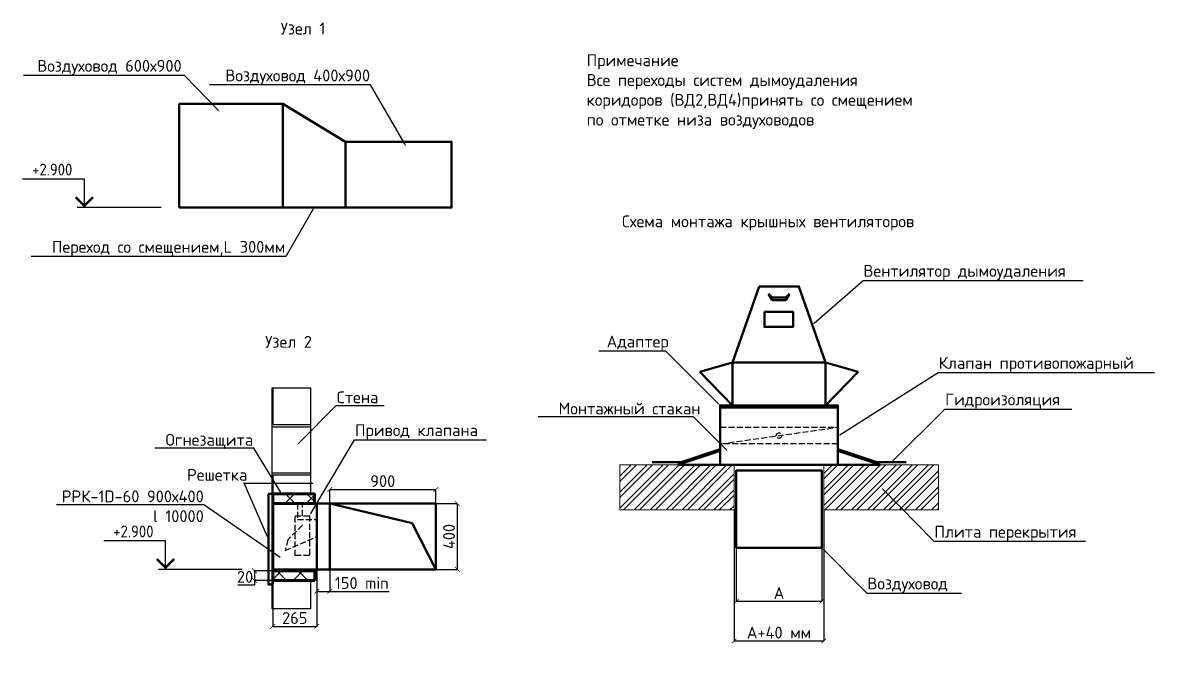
# Model space of a CAD drawing. Header units: millimetres. Extents: x -33838 to 476301, y -41806 to 120107.
# Drawn here: x 120143 to 143976, y -41806 to -28594 of the extents above; entities that cross this region are included whole.
import ezdxf
from ezdxf import colors
from ezdxf.entities.mleader import LeaderData, LeaderLine
from ezdxf.enums import TextEntityAlignment as Align
from ezdxf.math import Vec2, Vec3

# ---------------------------------------------------------------- set-up
doc = ezdxf.new("R2010")
doc.units = ezdxf.units.MM
doc.linetypes.add('ГОСТ 2.303 4', pattern=[7, 5, -2, 0])
doc.layers.add('-AR-EXISTING PLAN', color=7, linetype='Continuous')
doc.layers.add('0_ANNOT_Dimensions', color=7, linetype='Continuous')
for name, color, linetype, lineweight in [('0_АР', 8, 'Continuous', 20), ('ДУ', 5, 'Continuous', 50), ('Огнезащита', 30, 'Continuous', 60), ('ОЗК', 6, 'Continuous', 60), ('ПОДПОР', 1, 'Continuous', 50)]:
    doc.layers.add(name, color=color, linetype=linetype, lineweight=lineweight)
doc.styles.add('ISOCPEUR', font='isocpeur.ttf', dxfattribs={"height": 250})
doc.styles.add('PIK', font='isocpeur.ttf', dxfattribs={"width": 0.9, "height": 250})
doc.styles.add('TRAJECTORY_TEXT_STYLE', font='simplex.shx', dxfattribs={"width": 0.65})
doc.dimstyles.get("Standard").update_dxf_attribs({"dimtxt": 250, "dimasz": 100, "dimexe": 0.18, "dimexo": 0.0625, "dimgap": 50, "dimtad": 1, "dimtoh": 1, "dimdec": 4, "dimzin": 0, "dimdsep": 46, "dimtxsty": 'PIK', "dimblk": 'ARCHTICK', "dimcen": 0.09, "dimadec": 0, "dimazin": 0, "dimtfac": 1, "dimtdec": 4, "dimtofl": 0, "dimtmove": 0, "dimatfit": 3, "dimfxl": 1, "dimtolj": 1, "dimtzin": 0, "dimarcsym": 0})

# ---------------------------------------------------------------- blocks, each defined once
blk = doc.blocks.new('*U3181')
at = {"color": 0, "linetype": 'ByBlock', "lineweight": -2}
for p, q in [((0, 6), (13, 6)), ((-16.14, 0), (0, 0))]:
    blk.add_line(p, q, dxfattribs=at)
at = {"color": 0, "linetype": 'ByBlock', "lineweight": -2, "ltscale": 100}
blk.add_line((-1.5, 0), (1.5, 0), dxfattribs=at)
blk.add_lwpolyline([(0, 0), (0, 6)], dxfattribs=at)
at = {"color": 0, "linetype": 'ByBlock', "lineweight": -2, "ltscale": 100, "const_width": 0.5}
blk.add_lwpolyline([(1.82, 2.18), (0, 0.35), (-1.82, 2.18)], dxfattribs=at)
at = {"linetype": 'ByBlock', "lineweight": -2, "ltscale": 100, "style": 'TRAJECTORY_TEXT_STYLE', "width": 0.65}
blk.add_attdef('Отм.', text='', height=3.5, dxfattribs=at).set_placement((6.5, 6), align=Align.BOTTOM_CENTER)
at = {"color": 0, "linetype": 'ByBlock', "lineweight": -2, "ltscale": 100, "style": 'TRAJECTORY_TEXT_STYLE', "width": 0.65}
blk.add_attdef('Прим.', text='', height=3.5, dxfattribs=at).set_placement((9.57, 4.8), align=Align.TOP_CENTER)
blk = doc.blocks.new('_ArchTick')
at = {"color": 0, "linetype": 'ByBlock', "const_width": 0.15}
blk.add_lwpolyline([(-0.5, -0.5), (0.5, 0.5)], dxfattribs=at)
blk = doc.blocks.new('*D3201')
at = {"layer": '0_ANNOT_Dimensions', "color": 0, "lineweight": -2, "transparency": 16777216}
for p, q in [((126338, -40103), (126338, -40564)), ((126611, -40103), (126611, -40564)), ((126338, -40564), (126611, -40564)), ((126611, -40564), (127861, -40564))]:
    blk.add_line(p, q, dxfattribs=at)
at = {"layer": 'Defpoints', "color": 0, "transparency": 16777216}
for p in [(126338, -40103), (126611, -40103), (126611, -40564)]:
    blk.add_point(p, dxfattribs=at)
at = {"layer": '0_ANNOT_Dimensions', "color": 0, "lineweight": -2, "transparency": 16777216, "xscale": 100, "yscale": 100, "zscale": 100, "rotation": 180}
blk.add_blockref('_ArchTick', (126338, -40564), dxfattribs=at)
at = {"layer": '0_ANNOT_Dimensions', "color": 0, "lineweight": -2, "transparency": 16777216, "xscale": 100, "yscale": 100, "zscale": 100}
blk.add_blockref('_ArchTick', (126611, -40564), dxfattribs=at)
at = {"layer": '0_ANNOT_Dimensions', "color": 0, "transparency": 16777216, "insert": (127286, -40389), "char_height": 250, "attachment_point": 5, "style": 'ISOCPEUR'}
blk.add_mtext('\\A1;150 min', dxfattribs=at)
blk = doc.blocks.new('*D3204')
at = {"layer": '0_ANNOT_Dimensions', "color": 0, "lineweight": -2, "transparency": 16777216}
for p, q in [((125410, -40103), (125410, -41301)), ((126338, -40103), (126338, -41301)), ((125410, -41301), (126338, -41301))]:
    blk.add_line(p, q, dxfattribs=at)
at = {"layer": 'Defpoints', "color": 0, "transparency": 16777216}
for p in [(125410, -40103), (126338, -40103), (126338, -41301)]:
    blk.add_point(p, dxfattribs=at)
at = {"layer": '0_ANNOT_Dimensions', "color": 0, "lineweight": -2, "transparency": 16777216, "xscale": 100, "yscale": 100, "zscale": 100, "rotation": 180}
blk.add_blockref('_ArchTick', (125410, -41301), dxfattribs=at)
at = {"layer": '0_ANNOT_Dimensions', "color": 0, "lineweight": -2, "transparency": 16777216, "xscale": 100, "yscale": 100, "zscale": 100}
blk.add_blockref('_ArchTick', (126338, -41301), dxfattribs=at)
at = {"layer": '0_ANNOT_Dimensions', "color": 0, "transparency": 16777216, "insert": (125874, -41126), "char_height": 250, "attachment_point": 5, "style": 'ISOCPEUR'}
blk.add_mtext('\\A1;265', dxfattribs=at)
blk = doc.blocks.new('*D3205')
at = {"layer": '0_ANNOT_Dimensions', "color": 0, "lineweight": -2, "transparency": 16777216}
for p, q in [((126611, -38717), (126611, -38419)), ((126611, -38419), (128844, -38419)), ((128844, -38717), (128844, -38419))]:
    blk.add_line(p, q, dxfattribs=at)
at = {"layer": 'Defpoints', "color": 0, "transparency": 16777216}
for p in [(128844, -38419), (126611, -38717), (128844, -38717)]:
    blk.add_point(p, dxfattribs=at)
at = {"layer": '0_ANNOT_Dimensions', "color": 0, "lineweight": -2, "transparency": 16777216, "xscale": 100, "yscale": 100, "zscale": 100, "rotation": 180}
blk.add_blockref('_ArchTick', (126611, -38419), dxfattribs=at)
at = {"layer": '0_ANNOT_Dimensions', "color": 0, "lineweight": -2, "transparency": 16777216, "xscale": 100, "yscale": 100, "zscale": 100}
blk.add_blockref('_ArchTick', (128844, -38419), dxfattribs=at)
at = {"layer": '0_ANNOT_Dimensions', "color": 0, "transparency": 16777216, "insert": (127727, -38244), "char_height": 250, "attachment_point": 5, "style": 'ISOCPEUR'}
blk.add_mtext('\\A1;900', dxfattribs=at)
blk = doc.blocks.new('*D3206')
at = {"layer": '0_ANNOT_Dimensions', "color": 0, "lineweight": -2, "transparency": 16777216}
for p, q in [((128844, -38717), (129297, -38717)), ((129297, -38717), (129297, -40103)), ((128844, -40103), (129297, -40103))]:
    blk.add_line(p, q, dxfattribs=at)
at = {"layer": 'Defpoints', "color": 0, "transparency": 16777216}
for p in [(128844, -38717), (128844, -40103), (129297, -40103)]:
    blk.add_point(p, dxfattribs=at)
at = {"layer": '0_ANNOT_Dimensions', "color": 0, "lineweight": -2, "transparency": 16777216, "xscale": 100, "yscale": 100, "zscale": 100}
for p, rotation in [((129297, -38717), 90), ((129297, -40103), 270)]:
    blk.add_blockref('_ArchTick', p, dxfattribs=dict(at, rotation=rotation))
at = {"layer": '0_ANNOT_Dimensions', "color": 0, "transparency": 16777216, "insert": (129122, -39410), "char_height": 250, "attachment_point": 5, "rotation": 90, "style": 'ISOCPEUR'}
blk.add_mtext('\\A1;400', dxfattribs=at)
blk = doc.blocks.new('*D3207')
at = {"layer": '0_ANNOT_Dimensions', "color": 0, "lineweight": -2, "transparency": 16777216}
for p, q in [((125410, -40131), (125027, -40131)), ((125027, -40131), (125027, -40335)), ((125027, -40435), (124677, -40435)), ((125410, -40335), (125027, -40335)), ((125027, -40335), (125027, -40435))]:
    blk.add_line(p, q, dxfattribs=at)
at = {"layer": 'Defpoints', "color": 0, "transparency": 16777216}
for p in [(125410, -40131), (125027, -40335), (125410, -40335)]:
    blk.add_point(p, dxfattribs=at)
at = {"layer": '0_ANNOT_Dimensions', "color": 0, "lineweight": -2, "transparency": 16777216, "xscale": 100, "yscale": 100, "zscale": 100}
for p, rotation in [((125027, -40131), 90), ((125027, -40335), 270)]:
    blk.add_blockref('_ArchTick', p, dxfattribs=dict(at, rotation=rotation))
at = {"layer": '0_ANNOT_Dimensions', "color": 0, "transparency": 16777216, "insert": (124827, -40260), "char_height": 250, "attachment_point": 5, "style": 'ISOCPEUR'}
blk.add_mtext('\\A1;20 ', dxfattribs=at)
blk = doc.blocks.new('*D3339')
at = {"layer": '0_ANNOT_Dimensions', "color": 0, "lineweight": -2, "transparency": 16777216}
for p, q in [((135127, -38849), (135127, -41609)), ((137015, -38849), (137015, -41609)), ((135127, -41608), (137015, -41608))]:
    blk.add_line(p, q, dxfattribs=at)
at = {"layer": 'Defpoints', "color": 0, "transparency": 16777216}
for p in [(135127, -38849), (137015, -38849), (137015, -41608)]:
    blk.add_point(p, dxfattribs=at)
at = {"layer": '0_ANNOT_Dimensions', "color": 0, "lineweight": -2, "transparency": 16777216, "xscale": 100, "yscale": 100, "zscale": 100, "rotation": 180}
blk.add_blockref('_ArchTick', (135127, -41608), dxfattribs=at)
at = {"layer": '0_ANNOT_Dimensions', "color": 0, "lineweight": -2, "transparency": 16777216, "xscale": 100, "yscale": 100, "zscale": 100}
blk.add_blockref('_ArchTick', (137015, -41608), dxfattribs=at)
at = {"layer": '0_ANNOT_Dimensions', "color": 0, "transparency": 16777216, "insert": (136071, -41433), "char_height": 250, "attachment_point": 5, "style": 'ISOCPEUR'}
blk.add_mtext('\\A1;А+40 мм', dxfattribs=at)
blk = doc.blocks.new('*D3340')
at = {"layer": '0_ANNOT_Dimensions', "color": 0, "lineweight": -2, "transparency": 16777216}
for p, q in [((135172, -39649), (135172, -40774)), ((136972, -39649), (136972, -40774)), ((135172, -40774), (136972, -40774))]:
    blk.add_line(p, q, dxfattribs=at)
at = {"layer": 'Defpoints', "color": 0, "transparency": 16777216}
for p in [(135172, -39649), (136972, -39649), (136972, -40774)]:
    blk.add_point(p, dxfattribs=at)
at = {"layer": '0_ANNOT_Dimensions', "color": 0, "lineweight": -2, "transparency": 16777216, "xscale": 100, "yscale": 100, "zscale": 100, "rotation": 180}
blk.add_blockref('_ArchTick', (135172, -40774), dxfattribs=at)
at = {"layer": '0_ANNOT_Dimensions', "color": 0, "lineweight": -2, "transparency": 16777216, "xscale": 100, "yscale": 100, "zscale": 100}
blk.add_blockref('_ArchTick', (136972, -40774), dxfattribs=at)
at = {"layer": '0_ANNOT_Dimensions', "color": 0, "transparency": 16777216, "insert": (136072, -40599), "char_height": 250, "attachment_point": 5, "style": 'ISOCPEUR'}
blk.add_mtext('\\A1;А', dxfattribs=at)

msp = doc.modelspace()

# ---------------------------------------------------------------- hatches: boundary and pattern name
at = {"layer": '-AR-EXISTING PLAN', "transparency": 33554687}
h = msp.add_hatch(dxfattribs=at)
h.set_pattern_fill('AR-B816C', color=256, scale=5)
h.set_pattern_definition([(0, (158944.4, -185435.1), (1016, 1016), [1984.375, -47.625]), (0, (157928.4, -185387.5), (1016, 1016), [1984.375, -47.625]), (90, (158944.4, -185435.1), (-1016, 1016), [-1063.625, 968.375]), (90, (158896.8, -185435.1), (-1016, 1016), [-1063.625, 968.375])])
h.paths.add_polyline_path([(126202.7425, -36279.38108), (125396.04046, -36279.38108), (125396.04046, -38513.04269), (126202.7425, -38513.04269)])
h.paths.add_polyline_path([(126202.7425, -40928.91315), (126202.7425, -40334.75351), (126702.4749, -40334.75351), (125396.04046, -40334.75351), (125396.04046, -40928.91315)])
at = {"layer": '-AR-EXISTING PLAN', "true_color": 0xf26722, "transparency": 33554687}
h = msp.add_hatch(dxfattribs=at)
h.set_pattern_fill('ANSI37', color=30, scale=100)
h.set_pattern_definition([(45, (157652.23, -185435.12), (-224.5064, 224.5064), []), (135, (157652.23, -185435.12), (-224.5064, -224.5064), [])])
h.paths.add_polyline_path([(126286.4546, -38716.67311), (126286.4546, -38513.04269), (125410.2774, -38513.04269), (125410.2774, -38716.67311)])
h.paths.add_polyline_path([(126295.05754, -40334.75351), (126295.05754, -40131.12308), (125410.2774, -40131.12308), (125410.2774, -40334.75351)])
at = {"layer": '0_АР'}
h = msp.add_hatch(dxfattribs=at)
h.set_pattern_fill('ANSI32', color=8, scale=25)
h.set_pattern_definition([(45, (-1481.24, 755.69), (-168.3798, 168.3798), []), (45, (-1368.98, 755.69), (-168.3798, 168.3798), [])])
h.paths.add_polyline_path([(135127.41666, -38848.78288), (135127.41666, -37901.73203), (132716.95977, -37901.73203), (132716.95977, -38848.78288)])
h = msp.add_hatch(dxfattribs=at)
h.set_pattern_fill('ANSI32', color=8, scale=25)
h.set_pattern_definition([(45, (-1954, 755.69), (-168.3798, 168.3798), []), (45, (-1841.75, 755.69), (-168.3798, 168.3798), [])])
h.paths.add_polyline_path([(139427.83154, -38848.78288), (139427.83154, -37901.73203), (137014.50984, -37901.73203), (137014.50984, -38848.78288)])

# ---------------------------------------------------------------- linework, layer by layer
for points in [[(125396.04046, -36279.38108), (126202.7425, -36279.38108), (126202.7425, -38513.04269), (125396.04046, -38513.04269)], [(125396.04046, -40334.75351), (126202.7425, -40334.75351), (126202.7425, -40928.91315), (125396.04046, -40928.91315)]]:
    msp.add_lwpolyline(points, close=True)
for points in [[(132716.95977, -37901.73203), (135127.41666, -37901.73203), (135127.41666, -38848.78288), (132716.95977, -38848.78288)], [(139427.83154, -37901.73203), (137014.50984, -37901.73203), (137014.50984, -38848.78288), (139427.83154, -38848.78288)]]:
    msp.add_lwpolyline(points, close=True, dxfattribs=at)
at = {"layer": 'ДУ'}
for p, q in [((135852.43807, -34302.61268), (135926.38247, -34376.55707)), ((135926.38247, -34434.8922), (135852.43807, -34302.61268)), ((136218.40884, -34376.55707), (136292.35324, -34302.61268)), ((136292.35324, -34302.61268), (136218.40884, -34434.8922)), ((135926.38247, -34376.55707), (136218.40884, -34376.55707)), ((136218.40884, -34434.8922), (135926.38247, -34434.8922)), ((135092.39566, -35750.4063), (134404.47846, -35944.54096)), ((134404.47846, -35944.54096), (135092.39566, -36650.4063)), ((137052.39566, -35750.4063), (137740.31285, -35944.54096)), ((137740.31285, -35944.54096), (137052.39566, -36650.4063)), ((134832.39566, -37604.28533), (133944.67771, -37901.73203)), ((137312.39566, -37604.28533), (138200.1136, -37901.73203)), ((133944.67771, -37901.73203), (134832.39566, -37901.73203)), ((138200.1136, -37901.73203), (137312.39566, -37901.73203)), ((128345.64229, -39130.46031), (126610.5704, -38716.67311)), ((128844.27915, -40103.2555), (128345.64229, -39130.46031))]:
    msp.add_line(p, q, dxfattribs=at)
at = {"layer": 'ДУ', "linetype": 'ГОСТ 2.303 4', "lineweight": 25, "ltscale": 25}
for p, q in [((134832.39566, -37462.29224), (137312.39566, -37107.98962)), ((126034.30407, -38971.63321), (126034.30407, -38716.67311)), ((126034.30407, -39171.54651), (125726.85789, -39478.99269)), ((125672.19732, -39706.61709), (126337.52995, -39409.96431)), ((125726.85789, -39478.99269), (125672.19732, -39706.61709))]:
    msp.add_line(p, q, dxfattribs=at)
at = {"layer": 'ДУ'}
for points in [[(123440.03199, -32485.94513), (125620.2035, -32485.94513), (125620.2035, -30305.31617), (123440.03199, -30305.31617)], [(125620.2035, -30305.31617), (126944.23469, -31099.36274), (126944.23469, -32485.94513), (125620.2035, -32485.94513)], [(126944.23469, -31099.36274), (129177.94344, -31099.36274), (129177.94344, -32485.94513), (126944.23469, -32485.94513)], [(135653.48873, -34147.03414), (136491.30258, -34147.03414), (137052.39566, -35750.4063), (135092.39566, -35750.4063)], [(135765.86971, -34682.45969), (136368.34788, -34682.45969), (136368.34788, -34999.00606), (135765.86971, -34999.00606)], [(137052.39566, -36650.4063), (137052.39566, -35750.4063), (135092.39566, -35750.4063), (135092.39566, -36650.4063)], [(134832.39566, -36691.73203), (137312.39566, -36691.73203), (137312.39566, -36650.4063), (134832.39566, -36650.4063)], [(134832.39566, -37901.73203), (134832.39566, -36691.73203), (137312.39566, -36691.73203), (137312.39566, -37901.73203)], [(135172.39566, -39648.78288), (135172.39566, -38020.37162), (136972.39566, -38020.37162), (136972.39566, -39648.78288)], [(125317.56426, -38513.04269), (125410.2774, -38513.04269), (125410.2774, -40416.65011), (125317.56426, -40416.65011)], [(125410.2774, -38716.67311), (126337.52995, -38716.67311), (126337.52995, -40103.2555), (125410.2774, -40103.2555)], [(126337.52995, -38716.67311), (126610.5704, -38716.67311), (126610.5704, -40103.2555), (126337.52995, -40103.2555)], [(126610.5704, -38716.67311), (128844.27915, -38716.67311), (128844.27915, -40103.2555), (126610.5704, -40103.2555)]]:
    msp.add_lwpolyline(points, close=True, dxfattribs=at)
at = {"layer": 'ДУ', "linetype": 'ГОСТ 2.303 4', "lineweight": 25, "ltscale": 25}
for points in [[(134832.39566, -37107.98962), (137312.39566, -37107.98962), (137312.39566, -37462.29224), (134832.39566, -37462.29224)], [(126337.52995, -38716.67311), (125934.40498, -38716.67311), (125934.40498, -39054.03314), (126337.52995, -39054.03314)], [(125884.15634, -38971.63321), (126184.4518, -38971.63321), (126184.4518, -39812.45738), (125884.15634, -39812.45738)]]:
    msp.add_lwpolyline(points, close=True, dxfattribs=at)
msp.add_circle((136070.77283, -37285.37278), 56.67777, dxfattribs=at)
at = {"layer": 'Огнезащита'}
for points in [[(126286.4546, -38716.67311), (125410.2774, -38716.67311), (125410.2774, -38513.04269), (126286.4546, -38513.04269)], [(126295.05754, -40334.75351), (125410.2774, -40334.75351), (125410.2774, -40131.12308), (126295.05754, -40131.12308)]]:
    msp.add_lwpolyline(points, close=True, dxfattribs=at)
at = {"layer": 'ОЗК'}
msp.add_line((125410.2774, -38648.23596), (125410.2774, -40194.64754), dxfattribs=at)
at = {"layer": 'ПОДПОР'}
for p, q in [((134012.01976, -37847.80002), (134832.39566, -37570.72479)), ((138132.77155, -37847.80002), (137312.39566, -37570.72479)), ((133397.84109, -37847.80002), (134012.01976, -37847.80002)), ((138746.95022, -37847.80002), (138132.77155, -37847.80002))]:
    msp.add_line(p, q, dxfattribs=at)

# ---------------------------------------------------------------- block references
ref = msp.add_blockref('*U3181', (121443.40426, -32485.94513), dxfattribs=dict(xscale=-100, yscale=100, zscale=100))
ref.add_attrib('Отм.', '+2.900', dxfattribs={"linetype": 'ByBlock', "lineweight": -2, "ltscale": 100, "height": 250, "style": 'PIK', "width": 0.9}).set_placement((120766.81335, -31885.94513), align=Align.BOTTOM_CENTER)
ref = msp.add_blockref('*U3181', (123152.71104, -40103.2555), dxfattribs=dict(xscale=-100, yscale=100, zscale=100))
ref.add_attrib('Отм.', '+2.900', dxfattribs={"linetype": 'ByBlock', "lineweight": -2, "ltscale": 100, "height": 250, "style": 'PIK', "width": 0.9}).set_placement((122476.12013, -39503.2555), align=Align.BOTTOM_CENTER)

# ---------------------------------------------------------------- texts
at = {"char_height": 250, "attachment_point": 1, "style": 'ISOCPEUR'}
for s, width, insert in [('Узел 1', 1510.4415348, (125578.18574, -28594.45974)), ('Схема монтажа крышных вентиляторов ', 9698.299503, (132764.89318, -32651.75321)), ('Узел 2', 1510.4415348, (125251.53783, -35188.437))]:
    msp.add_mtext_dynamic_manual_height_columns(s, width=width, gutter_width=1250, heights=[0], dxfattribs=dict(at, insert=insert))
at = {"insert": (132021.5259, -29260.65005), "char_height": 250, "width": 6979.2134195, "attachment_point": 1, "style": 'ISOCPEUR'}
msp.add_mtext('Примечание\\PВсе переходы систем дымоудаления коридоров (ВД2,ВД4)принять со смещением по отметке низа воздуховодов', dxfattribs=at)

# ---------------------------------------------------------------- dimensions: what is measured, and where the dimension line sits
at = {"layer": '0_ANNOT_Dimensions'}
for base, p1, p2, text, picture, middle in [((128844.27915, -38419.49001), (126610.5704, -38716.67311), (128844.27915, -38716.67311), '900', '*D3205', (127727.42478, -38244.49001)), ((137014.50984, -41608.48712), (135127.41666, -38848.78288), (137014.50984, -38848.78288), 'А+40 мм', '*D3339', (136070.96325, -41433.48712)), ((136972.39566, -40773.97868), (135172.39566, -39648.78288), (136972.39566, -39648.78288), 'А', '*D3340', (136072.39566, -40598.97868)), ((126610.5704, -40564.22607), (126337.52995, -40103.2555), (126610.5704, -40103.2555), '150 min', '*D3201', (127285.5704, -40389.13137))]:
    dim = msp.add_linear_dim(base=base, p1=p1, p2=p2, text=text, dimstyle='Standard', override={"dimtxsty": 'ISOCPEUR'}, dxfattribs=at)
    dim.commit()
    dim.dimension.update_dxf_attribs({"geometry": picture, "text_midpoint": middle})
for base, p1, p2, text, picture, middle in [((129296.70505, -40103.2555), (128844.27915, -38716.67311), (128844.27915, -40103.2555), '400', '*D3206', (129121.70505, -39409.96431)), ((125027.40582, -40334.75351), (125410.2774, -40131.12308), (125410.2774, -40334.75351), '20 ', '*D3207', (124827.40582, -40259.75351))]:
    dim = msp.add_linear_dim(base=base, p1=p1, p2=p2, angle=90, text=text, dimstyle='Standard', override={"dimtxsty": 'ISOCPEUR'}, dxfattribs=at)
    dim.commit()
    dim.dimension.update_dxf_attribs({"geometry": picture, "text_midpoint": middle})
dim = msp.add_linear_dim(base=(126337.52995, -41300.90968), p1=(125410.2774, -40103.2555), p2=(126337.52995, -40103.2555), text='265', dimstyle='Standard', override={"dimtxsty": 'ISOCPEUR'}, dxfattribs=at)
dim.commit()
dim.dimension.update_dxf_attribs({"geometry": '*D3204', "text_midpoint": (125873.90367, -41300.90968), "dimtype": 160})

# ---------------------------------------------------------------- leaders
ml = msp.add_multileader_mtext('Standard')
ml.set_content('Воздуховод 600х900', color=256, style='ISOCPEUR')
ml.set_leader_properties()
ml.build(insert=Vec2(0, 0))
ml.multileader.update_dxf_attribs({"text_left_attachment_type": 6, "text_right_attachment_type": 6, "arrow_head_size": 50})
ctx = ml.context
ctx.base_point, ctx.char_height, ctx.arrow_head_size, ctx.plane_origin = Vec3(120450.45565, -29703.01028), 250, 50, Vec3(124390.32883, -31151.31975)
ctx.left_attachment, ctx.right_attachment = 6, 6
notes = []
notes.append((ctx, [(0, (1, 1, 0), (123549.95565, -29703.01028), (-1, 0), 8, [(0, [(124297.70832, -30471.67892)], 0, [])])]))
ctx.mtext.insert, ctx.mtext.flow_direction = Vec3(120452.45565, -29378.01028), 5
ml = msp.add_multileader_mtext('Standard')
ml.set_content('Воздуховод 400х900', color=256, style='ISOCPEUR')
ml.set_leader_properties()
ml.build(insert=Vec2(0, 0))
ml.multileader.update_dxf_attribs({"text_left_attachment_type": 6, "text_right_attachment_type": 6, "arrow_head_size": 50})
ctx = ml.context
ctx.base_point, ctx.char_height, ctx.arrow_head_size, ctx.plane_origin = Vec3(124346.23667, -29905.84703), 250, 50, Vec3(128293.0919, -31686.26305)
ctx.left_attachment, ctx.right_attachment, ctx.text_align_type = 6, 6, 2
notes.append((ctx, [(1, (1, 1, 0), (127470.73667, -29905.84703), (-1, 0), 8, [(0, [(128224.12887, -31203.23909)], 0, [])])]))
ctx.mtext.insert, ctx.mtext.alignment, ctx.mtext.flow_direction = Vec3(127460.73667, -29580.84703), 3, 5
ml = msp.add_multileader_mtext('Standard')
ml.set_content('Переход со смещением,L 300мм', color=256, style='ISOCPEUR')
ml.set_leader_properties()
ml.build(insert=Vec2(0, 0))
ml.multileader.update_dxf_attribs({"text_left_attachment_type": 6, "text_right_attachment_type": 6, "arrow_head_size": 50})
ctx = ml.context
ctx.base_point, ctx.char_height, ctx.arrow_head_size, ctx.plane_origin = Vec3(120835.23799, -33513.83115), 250, 50, Vec3(126282.2191, -32485.94513)
ctx.left_attachment, ctx.right_attachment, ctx.text_align_type = 6, 6, 2
notes.append((ctx, [(1, (1, 1, 0), (125684.73799, -33513.83115), (-1, 0), 8, [(0, [(126282.2191, -32485.94513)], 0, [])])]))
ctx.mtext.insert, ctx.mtext.alignment, ctx.mtext.flow_direction = Vec3(125674.73799, -33188.83115), 3, 5
ml = msp.add_multileader_mtext('Standard')
ml.set_content('Вентилятор дымоудаления', color=256, style='ISOCPEUR')
ml.set_leader_properties()
ml.build(insert=Vec2(0, 0))
ml.multileader.update_dxf_attribs({"text_left_attachment_type": 6, "text_right_attachment_type": 6, "arrow_head_size": 50})
ctx = ml.context
ctx.base_point, ctx.char_height, ctx.arrow_head_size, ctx.plane_origin = Vec3(137848.69055, -34018.35302), 250, 50, Vec3(136771.84912, -34948.72022)
ctx.left_attachment, ctx.right_attachment = 6, 6
notes.append((ctx, [(0, (1, 1, 0), (137840.69055, -34018.35302), (1, 0), 8, [(0, [(136771.84912, -34948.72022)], 0, [])])]))
ctx.mtext.insert, ctx.mtext.flow_direction = Vec3(137850.69055, -33693.35302), 5
ml = msp.add_multileader_mtext('Standard')
ml.set_content('Адаптер', color=256, style='ISOCPEUR')
ml.set_leader_properties()
ml.build(insert=Vec2(0, 0))
ml.multileader.update_dxf_attribs({"text_left_attachment_type": 6, "text_right_attachment_type": 6, "arrow_head_size": 50})
ctx = ml.context
ctx.base_point, ctx.char_height, ctx.arrow_head_size, ctx.plane_origin = Vec3(132379.27461, -35505.64526), 250, 50, Vec3(134832.39566, -36650.4063)
ctx.left_attachment, ctx.right_attachment = 6, 6
notes.append((ctx, [(0, (1, 1, 0), (133691.27461, -35505.64526), (-1, 0), 8, [(0, [(134832.39566, -36650.4063)], 0, [])])]))
ctx.mtext.insert, ctx.mtext.flow_direction = Vec3(132441.89961, -35180.64526), 5
ml = msp.add_multileader_mtext('Standard')
ml.set_content('Клапан противопожарный', color=256, style='ISOCPEUR')
ml.set_leader_properties()
ml.build(insert=Vec2(0, 0))
ml.multileader.update_dxf_attribs({"text_left_attachment_type": 6, "text_right_attachment_type": 6, "arrow_head_size": 50})
ctx = ml.context
ctx.base_point, ctx.char_height, ctx.arrow_head_size, ctx.plane_origin = Vec3(139434.24871, -35956.58114), 250, 50, Vec3(137312.39566, -37296.73203)
ctx.left_attachment, ctx.right_attachment = 6, 6
notes.append((ctx, [(0, (1, 1, 0), (139426.24871, -35956.58114), (1, 0), 8, [(0, [(137312.39566, -37296.73203)], 0, [])])]))
ctx.mtext.insert, ctx.mtext.flow_direction = Vec3(139436.24871, -35631.58114), 5
ml = msp.add_multileader_mtext('Standard')
ml.set_content('Стена', color=256, style='ISOCPEUR')
ml.set_leader_properties()
ml.build(insert=Vec2(0, 0))
ml.multileader.update_dxf_attribs({"text_left_attachment_type": 6, "text_right_attachment_type": 6, "arrow_head_size": 50})
ctx = ml.context
ctx.base_point, ctx.char_height, ctx.arrow_head_size, ctx.plane_origin = Vec3(126757.24119, -36655.43128), 250, 50, Vec3(125923.48244, -37481.19003)
ctx.left_attachment, ctx.right_attachment = 6, 6
notes.append((ctx, [(0, (1, 1, 0), (126749.24119, -36655.43128), (1, 0), 8, [(0, [(125923.48244, -37481.19003)], 0, [])])]))
ctx.mtext.insert, ctx.mtext.flow_direction = Vec3(126759.24119, -36355.43128), 5
ml = msp.add_multileader_mtext('Standard')
ml.set_content('Гидроизоляция', color=256, style='ISOCPEUR')
ml.set_leader_properties()
ml.build(insert=Vec2(0, 0))
ml.multileader.update_dxf_attribs({"text_left_attachment_type": 6, "text_right_attachment_type": 6, "arrow_head_size": 50})
ctx = ml.context
ctx.base_point, ctx.char_height, ctx.arrow_head_size, ctx.plane_origin = Vec3(139569.46756, -36726.19335), 250, 50, Vec3(138439.86089, -37847.80002)
ctx.left_attachment, ctx.right_attachment = 6, 6
notes.append((ctx, [(0, (1, 1, 0), (139561.46756, -36726.19335), (1, 0), 8, [(0, [(138439.86089, -37847.80002)], 0, [])])]))
ctx.mtext.insert, ctx.mtext.flow_direction = Vec3(139571.46756, -36401.19335), 5
ml = msp.add_multileader_mtext('Standard')
ml.set_content('Монтажный стакан', color=256, style='ISOCPEUR')
ml.set_leader_properties()
ml.build(insert=Vec2(0, 0))
ml.multileader.update_dxf_attribs({"text_left_attachment_type": 6, "text_right_attachment_type": 6, "arrow_head_size": 50})
ctx = ml.context
ctx.base_point, ctx.char_height, ctx.arrow_head_size, ctx.plane_origin = Vec3(131258.02358, -36890.96807), 250, 50, Vec3(134999.3151, -37623.89959)
ctx.left_attachment, ctx.right_attachment = 6, 6
notes.append((ctx, [(0, (1, 1, 0), (134270.02358, -36890.96807), (-1, 0), 8, [(0, [(134999.3151, -37623.89959)], 0, [])])]))
ctx.mtext.insert, ctx.mtext.flow_direction = Vec3(131429.11449, -36590.96807), 5
ml = msp.add_multileader_mtext('Standard')
ml.set_content('Привод клапана', color=256, style='ISOCPEUR')
ml.set_leader_properties()
ml.build(insert=Vec2(0, 0))
ml.multileader.update_dxf_attribs({"text_left_attachment_type": 6, "text_right_attachment_type": 6, "arrow_head_size": 50})
ctx = ml.context
ctx.base_point, ctx.char_height, ctx.arrow_head_size, ctx.plane_origin = Vec3(127140.82905, -37372.35221), 250, 50, Vec3(126184.4518, -38971.63321)
ctx.left_attachment, ctx.right_attachment = 6, 6
notes.append((ctx, [(0, (1, 1, 0), (127132.82905, -37372.35221), (1, 0), 8, [(0, [(126184.4518, -38971.63321)], 0, [])])]))
ctx.mtext.insert, ctx.mtext.flow_direction = Vec3(127142.82905, -37047.35221), 5
ml = msp.add_multileader_mtext('Standard')
ml.set_content('Огнезащита', color=256, style='ISOCPEUR')
ml.set_leader_properties()
ml.build(insert=Vec2(0, 0))
ml.multileader.update_dxf_attribs({"text_left_attachment_type": 6, "text_right_attachment_type": 6, "arrow_head_size": 50})
ctx = ml.context
ctx.base_point, ctx.char_height, ctx.arrow_head_size, ctx.plane_origin = Vec3(123110.17639, -37549.11503), 250, 50, Vec3(128759.30727, -40334.75351)
ctx.left_attachment, ctx.right_attachment, ctx.text_align_type = 6, 6, 2
notes.append((ctx, [(1, (1, 1, 0), (125009.67639, -37549.11503), (-1, 0), 8, [(0, [(125597.75841, -38513.04269)], 0, [])])]))
ctx.mtext.insert, ctx.mtext.alignment, ctx.mtext.flow_direction = Vec3(124999.67639, -37249.11503), 3, 5
ml = msp.add_multileader_mtext('Standard')
ml.set_content('Решетка', color=256, style='ISOCPEUR')
ml.set_leader_properties()
ml.build(insert=Vec2(0, 0))
ml.multileader.update_dxf_attribs({"text_left_attachment_type": 6, "text_right_attachment_type": 6, "arrow_head_size": 50})
ctx = ml.context
ctx.base_point, ctx.char_height, ctx.arrow_head_size, ctx.plane_origin = Vec3(123549.05406, -38285.72712), 250, 50, Vec3(122663.28426, -37527.80672)
ctx.left_attachment, ctx.right_attachment, ctx.text_align_type = 6, 6, 2
notes.append((ctx, [(1, (1, 1, 0), (124809.80406, -38285.72712), (-1, 0), 8, [(0, [(125317.56426, -39464.8464)], 0, [])])]))
ctx.mtext.insert, ctx.mtext.alignment, ctx.mtext.flow_direction = Vec3(124876.05406, -37985.72712), 3, 5
at = {"ltscale": 10}
ml = msp.add_multileader_mtext('Standard', dxfattribs=at)
ml.set_content('РРК-1D-60 900х400\\Pl 10000', color=256, style='ISOCPEUR')
ml.set_leader_properties()
ml.build(insert=Vec2(0, 0))
ml.multileader.update_dxf_attribs({"text_left_attachment_type": 6, "text_right_attachment_type": 6, "dogleg_length": 0.36, "arrow_head_size": 0.18})
ctx = ml.context
ctx.base_point, ctx.char_height, ctx.arrow_head_size, ctx.landing_gap_size, ctx.plane_origin = Vec3(120983.38467, -38740.28874), 250, 0.18, 0.09, Vec3(128101.05078, -38638.96795)
ctx.left_attachment, ctx.right_attachment, ctx.text_align_type = 6, 6, 2
notes.append((ctx, [(0, (1, 1, 0), (123958.92467, -38740.28874), (-1, 0), 0.36, [(0, [(125567.03488, -39852.51525)], 0, [])])]))
ctx.mtext.insert, ctx.mtext.alignment, ctx.mtext.flow_direction = Vec3(123958.47467, -38440.28874), 3, 5
ml = msp.add_multileader_mtext('Standard')
ml.set_content('Плита перекрытия', color=256, style='ISOCPEUR')
ml.set_leader_properties()
ml.build(insert=Vec2(0, 0))
ml.multileader.update_dxf_attribs({"text_left_attachment_type": 6, "text_right_attachment_type": 6, "arrow_head_size": 50})
ctx = ml.context
ctx.base_point, ctx.char_height, ctx.arrow_head_size, ctx.plane_origin = Vec3(139342.72381, -39509.86767), 250, 50, Vec3(138200.1136, -38375.25745)
ctx.left_attachment, ctx.right_attachment = 6, 6
notes.append((ctx, [(0, (1, 1, 0), (139334.72381, -39509.86767), (1, 0), 8, [(0, [(138221.17069, -38375.25745)], 0, [])])]))
ctx.mtext.insert, ctx.mtext.flow_direction = Vec3(139344.72381, -39184.86767), 5
ml = msp.add_multileader_mtext('Standard')
ml.set_content('Воздуховод', color=256, style='ISOCPEUR')
ml.set_leader_properties()
ml.build(insert=Vec2(0, 0))
ml.multileader.update_dxf_attribs({"text_left_attachment_type": 6, "text_right_attachment_type": 6, "arrow_head_size": 50})
ctx = ml.context
ctx.base_point, ctx.char_height, ctx.arrow_head_size, ctx.plane_origin = Vec3(137931.54894, -40599.93617), 250, 50, Vec3(136972.39566, -39648.78288)
ctx.left_attachment, ctx.right_attachment = 6, 6
notes.append((ctx, [(0, (1, 1, 0), (137923.54894, -40599.93617), (1, 0), 8, [(0, [(136972.39566, -39648.78288)], 0, [])])]))
ctx.mtext.insert, ctx.mtext.flow_direction = Vec3(137933.54894, -40274.93617), 5
for ctx, leaders in notes:
    for number, flags, end, landing, length, lines in leaders:
        leader = LeaderData()
        leader.index, (leader.has_last_leader_line, leader.has_dogleg_vector, leader.attachment_direction) = number, flags
        leader.last_leader_point, leader.dogleg_vector, leader.dogleg_length = Vec3(end), Vec3(landing), length
        for number, points, colour, breaks in lines:
            line = LeaderLine()
            line.index, line.vertices, line.color, line.breaks = number, Vec3.list(points), colors.encode_raw_color(colour), breaks
            leader.lines.append(line)
        ctx.leaders.append(leader)

doc.saveas('drawing.dxf')
